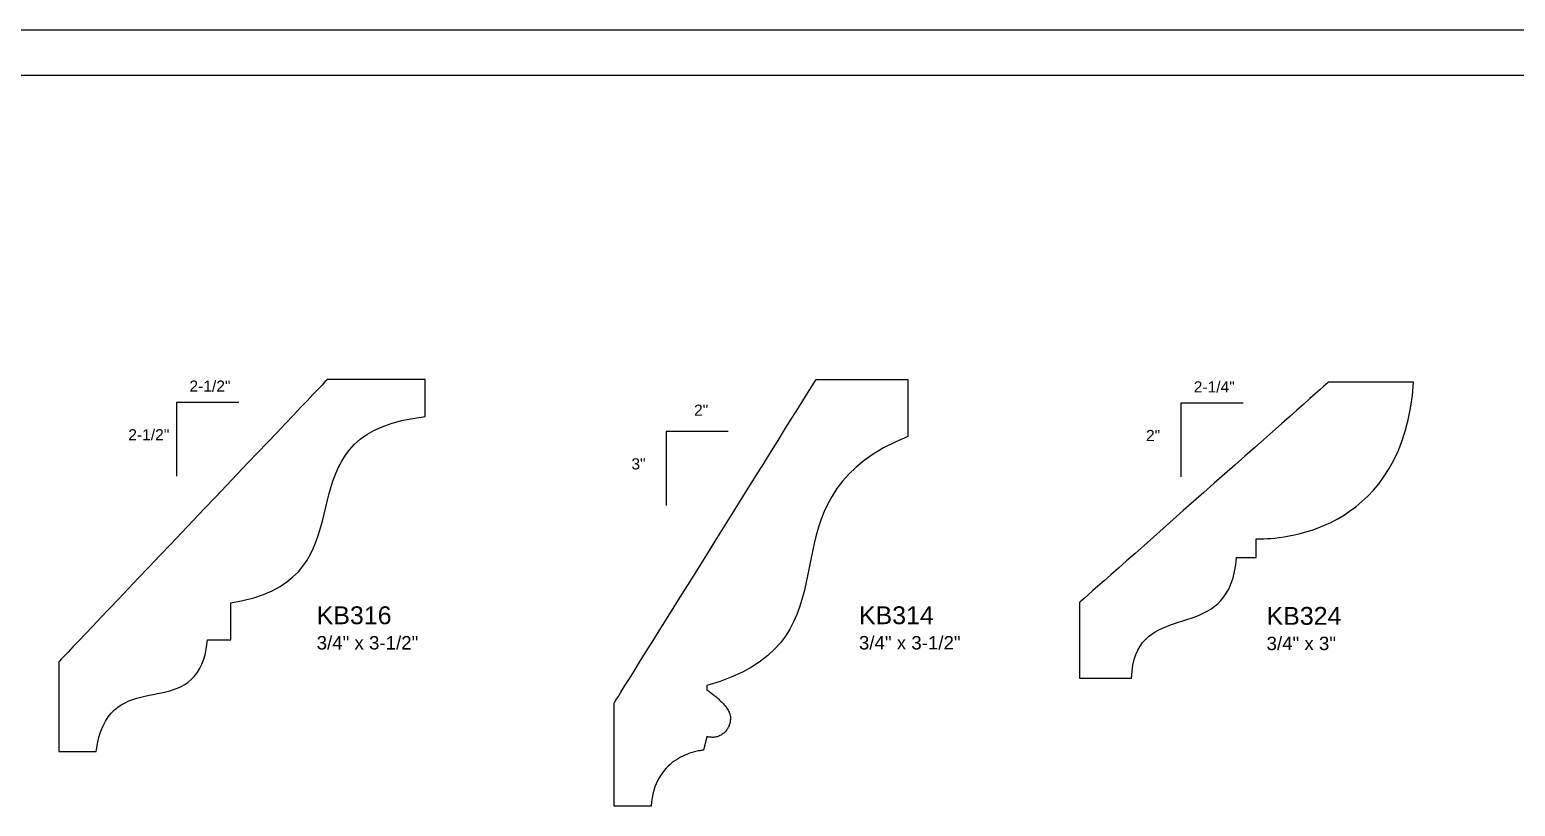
# Model space of a CAD drawing. Extents: x -7.6 to 42.7, y -9.8 to 27.2.
# Drawn here: x 1.99 to 11.98, y 22.01 to 27.23 of the extents above; entities that cross this region are included whole.
import ezdxf

# ---------------------------------------------------------------- set-up
doc = ezdxf.new("R2010")
doc.units = 0
doc.header["$MEASUREMENT"] = 0
doc.layers.add('DO NOT PLOT', color=2, linetype='Continuous', plot=False)

# ---------------------------------------------------------------- blocks, each defined once
blk = doc.blocks.new('KB316')
at = {"flags": 128}
blk.add_lwpolyline([(2.4636, 1.9029), (2.4621, 1.9029), (2.4577, 1.9029), (2.4506, 1.9029), (2.441, 1.9029), (2.429, 1.9029), (2.4148, 1.9029), (2.3985, 1.9029), (2.3804, 1.9029), (2.3606, 1.9029), (2.3393, 1.9029), (2.3166, 1.9029), (2.2927, 1.9029), (2.2678, 1.9029), (2.2421, 1.9029), (2.2157, 1.9029), (2.1888, 1.9029), (2.1615, 1.9029), (2.1341, 1.9029), (2.1066, 1.9029), (2.0794, 1.9029), (2.0525, 1.9029), (2.026, 1.9029), (2.0003, 1.9029), (1.9754, 1.9029), (1.9515, 1.9029), (1.9289, 1.9029), (1.9075, 1.9029), (1.8877, 1.9029), (1.8696, 1.9029), (1.8534, 1.9029), (1.8392, 1.9029), (1.8272, 1.9029), (1.8175, 1.9029), (1.8104, 1.9029), (1.8061, 1.9029), (1.8046, 1.9029), (1.8005, 1.8986), (1.7885, 1.886), (1.769, 1.8656), (1.7427, 1.8378), (1.7098, 1.8033), (1.6709, 1.7623), (1.6264, 1.7156), (1.5768, 1.6634), (1.5226, 1.6064), (1.4642, 1.545), (1.4021, 1.4797), (1.3367, 1.4109), (1.2686, 1.3393), (1.1981, 1.2652), (1.1258, 1.1891), (1.052, 1.1116), (0.9774, 1.0331), (0.9023, 0.9541), (0.8272, 0.8752), (0.7525, 0.7967), (0.6788, 0.7191), (0.6065, 0.6431), (0.536, 0.569), (0.4678, 0.4973), (0.4025, 0.4286), (0.3404, 0.3633), (0.282, 0.3019), (0.2277, 0.2448), (0.1782, 0.1927), (0.1337, 0.1459), (0.0948, 0.105), (0.0619, 0.0704), (0.0355, 0.0427), (0.0161, 0.0223), (0.0041, 0.0097), (0, 0.0054), (0, 0.004), (0, 0), (0, -0.0065), (0, -0.0153), (0, -0.0263), (0, -0.0392), (0, -0.0541), (0, -0.0706), (0, -0.0887), (0, -0.1082), (0, -0.129), (0, -0.1508), (0, -0.1735), (0, -0.1971), (0, -0.2212), (0, -0.2458), (0, -0.2707), (0, -0.2958), (0, -0.3209), (0, -0.3458), (0, -0.3704), (0, -0.3945), (0, -0.4181), (0, -0.4408), (0, -0.4626), (0, -0.4834), (0, -0.5029), (0, -0.521), (0, -0.5375), (0, -0.5523), (0, -0.5653), (0, -0.5763), (0, -0.5851), (0, -0.5916), (0, -0.5956), (0, -0.597), (0.0006, -0.597), (0.0022, -0.597), (0.0049, -0.597), (0.0086, -0.597), (0.0131, -0.597), (0.0185, -0.597), (0.0247, -0.597), (0.0316, -0.597), (0.0391, -0.597), (0.0472, -0.597), (0.0558, -0.597), (0.0648, -0.597), (0.0743, -0.597), (0.084, -0.597), (0.094, -0.597), (0.1043, -0.597), (0.1146, -0.597), (0.125, -0.597), (0.1354, -0.597), (0.1457, -0.597), (0.156, -0.597), (0.166, -0.597), (0.1757, -0.597), (0.1852, -0.597), (0.1942, -0.597), (0.2028, -0.597), (0.2109, -0.597), (0.2185, -0.597), (0.2253, -0.597), (0.2315, -0.597), (0.2369, -0.597), (0.2414, -0.597), (0.2451, -0.597), (0.2478, -0.597), (0.2494, -0.597), (0.25, -0.597), (0.2586, -0.5471), (0.2694, -0.5021), (0.2823, -0.4617), (0.2972, -0.4256), (0.3139, -0.3935), (0.3322, -0.3652), (0.3521, -0.3404), (0.3734, -0.3187), (0.396, -0.2999), (0.4197, -0.2837), (0.4445, -0.2698), (0.4701, -0.258), (0.4965, -0.2479), (0.5234, -0.2393), (0.5509, -0.2319), (0.5787, -0.2253), (0.6067, -0.2194), (0.6348, -0.2139), (0.6628, -0.2083), (0.6906, -0.2026), (0.7181, -0.1963), (0.7451, -0.1892), (0.7716, -0.1811), (0.7973, -0.1716), (0.8221, -0.1604), (0.8459, -0.1473), (0.8686, -0.1319), (0.8901, -0.1141), (0.9101, -0.0934), (0.9286, -0.0697), (0.9455, -0.0427), (0.9605, -0.0119), (0.9736, 0.0227), (0.9846, 0.0615), (0.9935, 0.1049), (0.9999, 0.153), (1.0003, 0.153), (1.0013, 0.153), (1.003, 0.153), (1.0053, 0.153), (1.0081, 0.153), (1.0115, 0.153), (1.0153, 0.153), (1.0196, 0.153), (1.0243, 0.153), (1.0294, 0.153), (1.0347, 0.153), (1.0404, 0.153), (1.0463, 0.153), (1.0524, 0.153), (1.0586, 0.153), (1.065, 0.153), (1.0715, 0.153), (1.078, 0.153), (1.0845, 0.153), (1.0909, 0.153), (1.0973, 0.153), (1.1035, 0.153), (1.1096, 0.153), (1.1155, 0.153), (1.1212, 0.153), (1.1265, 0.153), (1.1316, 0.153), (1.1363, 0.153), (1.1406, 0.153), (1.1444, 0.153), (1.1478, 0.153), (1.1506, 0.153), (1.1529, 0.153), (1.1546, 0.153), (1.1556, 0.153), (1.156, 0.153), (1.156, 0.1536), (1.1559, 0.1552), (1.1559, 0.1579), (1.1559, 0.1616), (1.1559, 0.1662), (1.1558, 0.1716), (1.1558, 0.1778), (1.1557, 0.1847), (1.1557, 0.1922), (1.1556, 0.2004), (1.1556, 0.209), (1.1555, 0.2181), (1.1555, 0.2275), (1.1554, 0.2373), (1.1553, 0.2474), (1.1553, 0.2576), (1.1552, 0.268), (1.1552, 0.2784), (1.1552, 0.2888), (1.1551, 0.2992), (1.1551, 0.3094), (1.1551, 0.3194), (1.1551, 0.3291), (1.1551, 0.3386), (1.1551, 0.3476), (1.1551, 0.3561), (1.1551, 0.3642), (1.1551, 0.3716), (1.1552, 0.3784), (1.1553, 0.3845), (1.1553, 0.3898), (1.1554, 0.3943), (1.1555, 0.3978), (1.1557, 0.4004), (1.1558, 0.4019), (1.156, 0.4023), (1.2368, 0.4173), (1.3099, 0.4358), (1.3755, 0.4578), (1.4343, 0.4829), (1.4866, 0.511), (1.533, 0.5417), (1.5739, 0.575), (1.6098, 0.6106), (1.6411, 0.6482), (1.6683, 0.6877), (1.6918, 0.7288), (1.7122, 0.7714), (1.7299, 0.8151), (1.7454, 0.8599), (1.7591, 0.9054), (1.7715, 0.9514), (1.7831, 0.9978), (1.7942, 1.0443), (1.8055, 1.0907), (1.8174, 1.1367), (1.8302, 1.1823), (1.8446, 1.227), (1.8609, 1.2709), (1.8797, 1.3135), (1.9013, 1.3547), (1.9263, 1.3943), (1.9552, 1.432), (1.9883, 1.4677), (2.0262, 1.5011), (2.0693, 1.532), (2.118, 1.5602), (2.173, 1.5855), (2.2345, 1.6076), (2.3032, 1.6264), (2.3794, 1.6415), (2.4636, 1.6529), (2.4636, 1.6535), (2.4636, 1.6551), (2.4636, 1.6578), (2.4636, 1.6615), (2.4636, 1.666), (2.4636, 1.6714), (2.4636, 1.6776), (2.4636, 1.6845), (2.4636, 1.692), (2.4636, 1.7001), (2.4636, 1.7087), (2.4636, 1.7177), (2.4636, 1.7272), (2.4636, 1.7369), (2.4636, 1.7469), (2.4636, 1.7572), (2.4636, 1.7675), (2.4636, 1.7779), (2.4636, 1.7883), (2.4636, 1.7987), (2.4636, 1.8089), (2.4636, 1.8189), (2.4636, 1.8286), (2.4636, 1.8381), (2.4636, 1.8471), (2.4636, 1.8557), (2.4636, 1.8638), (2.4636, 1.8714), (2.4636, 1.8782), (2.4636, 1.8844), (2.4636, 1.8898), (2.4636, 1.8943), (2.4636, 1.898), (2.4636, 1.9007), (2.4636, 1.9023)], dxfattribs=at)
blk = doc.blocks.new('KB324')
at = {"flags": 128}
blk.add_lwpolyline([(0.4335, 0.3837), (0.3729, 0.3301), (0.3154, 0.2792), (0.2613, 0.2313), (0.211, 0.1868), (0.1651, 0.1461), (0.1239, 0.1096), (0.0878, 0.0777), (0.0573, 0.0508), (0.0329, 0.0291), (0.0149, 0.0132), (0.0038, 0.0034), (0, 0), (0, -0.0012), (0, -0.0045), (0, -0.01), (0, -0.0174), (0, -0.0267), (0, -0.0376), (0, -0.0501), (0, -0.0641), (0, -0.0794), (0, -0.0958), (0, -0.1133), (0, -0.1317), (0, -0.1509), (0, -0.1707), (0, -0.1911), (0, -0.2118), (0, -0.2328), (0, -0.254), (0, -0.2751), (0, -0.2961), (0, -0.3169), (0, -0.3372), (0, -0.3571), (0, -0.3763), (0, -0.3947), (0, -0.4122), (0, -0.4286), (0, -0.4439), (0, -0.4578), (0, -0.4703), (0, -0.4813), (0, -0.4905), (0, -0.498), (0, -0.5034), (0, -0.5068), (0, -0.508), (0.0008, -0.508), (0.0031, -0.508), (0.0069, -0.508), (0.012, -0.508), (0.0183, -0.508), (0.0259, -0.508), (0.0345, -0.508), (0.0441, -0.508), (0.0546, -0.508), (0.0659, -0.508), (0.0779, -0.508), (0.0906, -0.508), (0.1038, -0.508), (0.1174, -0.508), (0.1314, -0.508), (0.1457, -0.508), (0.1602, -0.508), (0.1747, -0.508), (0.1893, -0.508), (0.2037, -0.508), (0.218, -0.508), (0.232, -0.508), (0.2456, -0.508), (0.2588, -0.508), (0.2715, -0.508), (0.2835, -0.508), (0.2948, -0.508), (0.3053, -0.508), (0.3149, -0.508), (0.3235, -0.508), (0.3311, -0.508), (0.3374, -0.508), (0.3426, -0.508), (0.3463, -0.508), (0.3486, -0.508), (0.3494, -0.508), (0.3529, -0.4626), (0.359, -0.4215), (0.3677, -0.3842), (0.3787, -0.3507), (0.3919, -0.3205), (0.4071, -0.2935), (0.4243, -0.2694), (0.4432, -0.248), (0.4637, -0.229), (0.4856, -0.2121), (0.5088, -0.1971), (0.5331, -0.1838), (0.5584, -0.1718), (0.5846, -0.161), (0.6114, -0.1511), (0.6387, -0.1418), (0.6663, -0.1328), (0.6942, -0.124), (0.7221, -0.1151), (0.7499, -0.1057), (0.7774, -0.0958), (0.8046, -0.0849), (0.8311, -0.0729), (0.857, -0.0595), (0.882, -0.0444), (0.9059, -0.0274), (0.9287, -0.0083), (0.9501, 0.0132), (0.97, 0.0374), (0.9883, 0.0646), (1.0048, 0.0949), (1.0194, 0.1286), (1.0318, 0.166), (1.042, 0.2074), (1.0497, 0.2529), (1.0549, 0.3029), (1.0552, 0.3029), (1.0561, 0.3029), (1.0575, 0.3029), (1.0595, 0.3029), (1.0619, 0.3029), (1.0648, 0.3029), (1.068, 0.3029), (1.0717, 0.3029), (1.0756, 0.3029), (1.0799, 0.3029), (1.0845, 0.3029), (1.0893, 0.3029), (1.0943, 0.3029), (1.0995, 0.3029), (1.1048, 0.3029), (1.1102, 0.3029), (1.1157, 0.3029), (1.1212, 0.3029), (1.1267, 0.3029), (1.1322, 0.3029), (1.1376, 0.3029), (1.143, 0.3029), (1.1481, 0.3029), (1.1531, 0.3029), (1.1579, 0.3029), (1.1625, 0.3029), (1.1668, 0.3029), (1.1708, 0.3029), (1.1744, 0.3029), (1.1777, 0.3029), (1.1806, 0.3029), (1.183, 0.3029), (1.1849, 0.3029), (1.1863, 0.3029), (1.1872, 0.3029), (1.1875, 0.3029), (1.1875, 0.3032), (1.1875, 0.304), (1.1875, 0.3054), (1.1875, 0.3072), (1.1875, 0.3095), (1.1875, 0.3122), (1.1875, 0.3152), (1.1875, 0.3187), (1.1875, 0.3224), (1.1875, 0.3265), (1.1875, 0.3308), (1.1875, 0.3353), (1.1875, 0.34), (1.1875, 0.3449), (1.1875, 0.3499), (1.1875, 0.355), (1.1875, 0.3602), (1.1875, 0.3654), (1.1875, 0.3706), (1.1875, 0.3758), (1.1875, 0.3809), (1.1875, 0.3859), (1.1875, 0.3907), (1.1875, 0.3955), (1.1875, 0.4), (1.1875, 0.4043), (1.1875, 0.4083), (1.1875, 0.4121), (1.1875, 0.4155), (1.1875, 0.4186), (1.1875, 0.4213), (1.1875, 0.4236), (1.1875, 0.4254), (1.1875, 0.4267), (1.1875, 0.4276), (1.1875, 0.4279), (1.1897, 0.4278), (1.1963, 0.4276), (1.2069, 0.4274), (1.2213, 0.4275), (1.2393, 0.4279), (1.2607, 0.4289), (1.2851, 0.4305), (1.3124, 0.433), (1.3423, 0.4365), (1.3746, 0.4411), (1.4089, 0.4471), (1.4452, 0.4545), (1.4831, 0.4635), (1.5224, 0.4743), (1.5628, 0.4871), (1.6041, 0.5019), (1.6461, 0.519), (1.6885, 0.5386), (1.7311, 0.5606), (1.7736, 0.5854), (1.8158, 0.6131), (1.8574, 0.6438), (1.8983, 0.6777), (1.9381, 0.7149), (1.9766, 0.7557), (2.0136, 0.8001), (2.0488, 0.8483), (2.082, 0.9005), (2.113, 0.9569), (2.1414, 1.0175), (2.1671, 1.0826), (2.1898, 1.1522), (2.2093, 1.2267), (2.2253, 1.306), (2.2376, 1.3904), (2.246, 1.4801), (2.2447, 1.4801), (2.2408, 1.4801), (2.2347, 1.4801), (2.2263, 1.4801), (2.2158, 1.4801), (2.2035, 1.4801), (2.1893, 1.4801), (2.1735, 1.4801), (2.1563, 1.4801), (2.1377, 1.4801), (2.118, 1.4801), (2.0972, 1.4801), (2.0755, 1.4801), (2.0531, 1.4801), (2.0301, 1.4801), (2.0067, 1.4801), (1.9829, 1.4801), (1.959, 1.4801), (1.9351, 1.4801), (1.9114, 1.4801), (1.888, 1.4801), (1.865, 1.4801), (1.8426, 1.4801), (1.8209, 1.4801), (1.8001, 1.4801), (1.7803, 1.4801), (1.7618, 1.4801), (1.7445, 1.4801), (1.7288, 1.4801), (1.7146, 1.4801), (1.7022, 1.4801), (1.6918, 1.4801), (1.6834, 1.4801), (1.6772, 1.4801), (1.6734, 1.4801), (1.6721, 1.4801), (1.6683, 1.4767), (1.6572, 1.4669), (1.6392, 1.451), (1.6148, 1.4293), (1.5843, 1.4024), (1.5482, 1.3704), (1.507, 1.334), (1.4611, 1.2933), (1.4108, 1.2488), (1.3567, 1.2009), (1.2992, 1.15), (1.2386, 1.0964), (1.1754, 1.0405), (1.1102, 0.9827), (1.0431, 0.9233), (0.9748, 0.8629), (0.9057, 0.8016), (0.8361, 0.74), (0.7665, 0.6784), (0.6973, 0.6172), (0.629, 0.5567), (0.562, 0.4974), (0.4967, 0.4396)], close=True, dxfattribs=at)
blk = doc.blocks.new('KB304')
at = {"flags": 128}
blk.add_lwpolyline([(1.3589, 2.2001), (1.3589, 2.2001), (1.3644, 2.2001), (1.371, 2.2), (1.38, 2.2), (1.3912, 2.2), (1.4045, 2.2), (1.4197, 2.2), (1.4366, 2.2), (1.4551, 2.1999), (1.475, 2.1999), (1.4962, 2.1999), (1.5185, 2.1998), (1.5417, 2.1998), (1.5658, 2.1998), (1.5904, 2.1997), (1.6156, 2.1997), (1.6411, 2.1997), (1.6667, 2.1996), (1.6923, 2.1996), (1.7178, 2.1996), (1.7429, 2.1995), (1.7676, 2.1995), (1.7916, 2.1994), (1.8149, 2.1994), (1.8372, 2.1994), (1.8584, 2.1994), (1.8783, 2.1993), (1.8968, 2.1993), (1.9137, 2.1993), (1.9289, 2.1993), (1.9421, 2.1992), (1.9534, 2.1992), (1.9623, 2.1992), (1.969, 2.1992), (1.9731, 2.1992), (1.9745, 2.1992), (1.9745, 2.1983), (1.9745, 2.1958), (1.9745, 2.1916), (1.9745, 2.186), (1.9745, 2.179), (1.9745, 2.1708), (1.9745, 2.1613), (1.9745, 2.1508), (1.9745, 2.1392), (1.9745, 2.1268), (1.9745, 2.1136), (1.9745, 2.0997), (1.9745, 2.0852), (1.9745, 2.0702), (1.9745, 2.0548), (1.9745, 2.0392), (1.9745, 2.0233), (1.9745, 2.0073), (1.9745, 1.9913), (1.9745, 1.9755), (1.9745, 1.9598), (1.9745, 1.9444), (1.9745, 1.9294), (1.9745, 1.9149), (1.9745, 1.901), (1.9745, 1.8878), (1.9745, 1.8754), (1.9745, 1.8639), (1.9745, 1.8533), (1.9745, 1.8439), (1.9745, 1.8356), (1.9745, 1.8286), (1.9745, 1.823), (1.9745, 1.8189), (1.9745, 1.8163), (1.9745, 1.8155), (1.8892, 1.7784), (1.8123, 1.7391), (1.7432, 1.6979), (1.6815, 1.6548), (1.6267, 1.6099), (1.5782, 1.5635), (1.5355, 1.5156), (1.4983, 1.4664), (1.4659, 1.416), (1.4379, 1.3647), (1.4137, 1.3124), (1.393, 1.2595), (1.3751, 1.2059), (1.3597, 1.152), (1.3461, 1.0977), (1.334, 1.0432), (1.3228, 0.9888), (1.312, 0.9345), (1.3011, 0.8804), (1.2897, 0.8268), (1.2771, 0.7737), (1.2631, 0.7214), (1.2469, 0.6698), (1.2282, 0.6193), (1.2065, 0.5699), (1.1812, 0.5218), (1.1519, 0.4751), (1.1181, 0.43), (1.0792, 0.3865), (1.0348, 0.345), (0.9844, 0.3054), (0.9275, 0.2679), (0.8635, 0.2327), (0.7921, 0.2), (0.7126, 0.1698), (0.6247, 0.1423), (0.6247, 0.1423), (0.6247, 0.1421), (0.6247, 0.1417), (0.6247, 0.1413), (0.6247, 0.1407), (0.6247, 0.1401), (0.6247, 0.1393), (0.6247, 0.1385), (0.6247, 0.1376), (0.6247, 0.1366), (0.6247, 0.1356), (0.6247, 0.1345), (0.6247, 0.1333), (0.6247, 0.1322), (0.6247, 0.1309), (0.6247, 0.1297), (0.6247, 0.1285), (0.6247, 0.1272), (0.6247, 0.1259), (0.6247, 0.1247), (0.6247, 0.1235), (0.6247, 0.1222), (0.6247, 0.1211), (0.6247, 0.1199), (0.6247, 0.1188), (0.6247, 0.1178), (0.6247, 0.1168), (0.6247, 0.1159), (0.6247, 0.1151), (0.6247, 0.1143), (0.6247, 0.1137), (0.6247, 0.1131), (0.6247, 0.1127), (0.6247, 0.1123), (0.6247, 0.1121), (0.6247, 0.1121), (0.6251, 0.1118), (0.6261, 0.1111), (0.6278, 0.11), (0.6301, 0.1084), (0.633, 0.1064), (0.6364, 0.1041), (0.6403, 0.1013), (0.6446, 0.0982), (0.6493, 0.0947), (0.6544, 0.0909), (0.6599, 0.0868), (0.6656, 0.0824), (0.6715, 0.0777), (0.6777, 0.0727), (0.684, 0.0675), (0.6904, 0.062), (0.6969, 0.0563), (0.7035, 0.0504), (0.7101, 0.0443), (0.7166, 0.0381), (0.723, 0.0317), (0.7293, 0.0252), (0.7355, 0.0185), (0.7414, 0.0117), (0.7471, 0.0049), (0.7526, -0.0021), (0.7577, -0.0091), (0.7624, -0.0161), (0.7667, -0.0232), (0.7706, -0.0303), (0.774, -0.0374), (0.7769, -0.0444), (0.7792, -0.0514), (0.7809, -0.0584), (0.7819, -0.0653), (0.7823, -0.0721), (0.7825, -0.0789), (0.7823, -0.0857), (0.7818, -0.0925), (0.7809, -0.0991), (0.7797, -0.1056), (0.7782, -0.1121), (0.7764, -0.1184), (0.7742, -0.1246), (0.7718, -0.1307), (0.7691, -0.1366), (0.7661, -0.1424), (0.7628, -0.148), (0.7593, -0.1534), (0.7555, -0.1586), (0.7515, -0.1636), (0.7472, -0.1683), (0.7427, -0.1729), (0.738, -0.1772), (0.7331, -0.1813), (0.7279, -0.1851), (0.7226, -0.1886), (0.7171, -0.1918), (0.7114, -0.1948), (0.7055, -0.1974), (0.6995, -0.1997), (0.6933, -0.2017), (0.6869, -0.2033), (0.6805, -0.2046), (0.6739, -0.2055), (0.6671, -0.2061), (0.6603, -0.2062), (0.6534, -0.206), (0.6463, -0.2053), (0.6392, -0.2042), (0.632, -0.2027), (0.6247, -0.2008), (0.6247, -0.201), (0.6245, -0.2016), (0.6243, -0.2026), (0.6239, -0.2039), (0.6235, -0.2056), (0.623, -0.2076), (0.6224, -0.2098), (0.6218, -0.2124), (0.6211, -0.2151), (0.6203, -0.2181), (0.6195, -0.2213), (0.6186, -0.2246), (0.6177, -0.2281), (0.6168, -0.2317), (0.6159, -0.2354), (0.6149, -0.2391), (0.614, -0.2429), (0.613, -0.2468), (0.612, -0.2506), (0.611, -0.2544), (0.6101, -0.2582), (0.6091, -0.2619), (0.6082, -0.2654), (0.6073, -0.2689), (0.6065, -0.2723), (0.6057, -0.2754), (0.6049, -0.2784), (0.6042, -0.2812), (0.6035, -0.2837), (0.603, -0.286), (0.6025, -0.2879), (0.602, -0.2896), (0.6017, -0.291), (0.6014, -0.292), (0.6013, -0.2926), (0.6012, -0.2928), (0.6005, -0.2928), (0.5983, -0.293), (0.5947, -0.2934), (0.5899, -0.294), (0.5839, -0.2948), (0.5767, -0.2959), (0.5685, -0.2974), (0.5594, -0.2993), (0.5494, -0.3015), (0.5386, -0.3043), (0.5271, -0.3075), (0.5149, -0.3113), (0.5023, -0.3156), (0.4891, -0.3206), (0.4756, -0.3263), (0.4618, -0.3326), (0.4478, -0.3397), (0.4336, -0.3476), (0.4194, -0.3563), (0.4052, -0.3658), (0.3912, -0.3763), (0.3773, -0.3877), (0.3637, -0.4001), (0.3504, -0.4135), (0.3376, -0.428), (0.3254, -0.4436), (0.3137, -0.4604), (0.3027, -0.4783), (0.2925, -0.4975), (0.2831, -0.5179), (0.2747, -0.5397), (0.2672, -0.5628), (0.2609, -0.5873), (0.2558, -0.6132), (0.2519, -0.6406), (0.2493, -0.6696), (0.2488, -0.6696), (0.2471, -0.6696), (0.2444, -0.6696), (0.2408, -0.6696), (0.2362, -0.6696), (0.2309, -0.6696), (0.2247, -0.6696), (0.2179, -0.6696), (0.2104, -0.6696), (0.2023, -0.6696), (0.1937, -0.6696), (0.1847, -0.6696), (0.1753, -0.6696), (0.1655, -0.6696), (0.1555, -0.6696), (0.1454, -0.6696), (0.135, -0.6696), (0.1247, -0.6696), (0.1143, -0.6696), (0.104, -0.6696), (0.0938, -0.6696), (0.0838, -0.6696), (0.0741, -0.6696), (0.0646, -0.6696), (0.0556, -0.6696), (0.047, -0.6696), (0.039, -0.6696), (0.0315, -0.6696), (0.0246, -0.6696), (0.0185, -0.6696), (0.0131, -0.6696), (0.0086, -0.6696), (0.0049, -0.6696), (0.0022, -0.6696), (0.0006, -0.6696), (0, -0.6696), (0, -0.668), (0, -0.6634), (0, -0.6559), (0, -0.6458), (0, -0.6331), (0, -0.6182), (0, -0.6011), (0, -0.5821), (0, -0.5612), (0, -0.5388), (0, -0.5149), (0, -0.4898), (0, -0.4636), (0, -0.4365), (0, -0.4088), (0, -0.3804), (0, -0.3517), (0, -0.3229), (0, -0.294), (0, -0.2653), (0, -0.237), (0, -0.2092), (0, -0.1822), (0, -0.156), (0, -0.1309), (0, -0.107), (0, -0.0846), (0, -0.0637), (0, -0.0447), (0, -0.0276), (0, -0.0126), (0, 0), (0, 0.0101), (0, 0.0176), (0, 0.0222), (0, 0.0238), (0.0031, 0.0287), (0.0121, 0.0432), (0.0267, 0.0666), (0.0466, 0.0984), (0.0714, 0.1381), (0.1007, 0.185), (0.1342, 0.2386), (0.1715, 0.2984), (0.2123, 0.3638), (0.2563, 0.4343), (0.3031, 0.5092), (0.3523, 0.588), (0.4036, 0.6702), (0.4567, 0.7552), (0.5112, 0.8424), (0.5667, 0.9313), (0.6229, 1.0213), (0.6795, 1.1119), (0.736, 1.2025), (0.7922, 1.2925), (0.8477, 1.3814), (0.9022, 1.4687), (0.9553, 1.5537), (1.0066, 1.6358), (1.0558, 1.7147), (1.1026, 1.7896), (1.1466, 1.86), (1.1874, 1.9254), (1.2247, 1.9852), (1.2582, 2.0389), (1.2875, 2.0858), (1.3123, 2.1254), (1.3322, 2.1572), (1.3468, 2.1807), (1.3589, 2.2001)], dxfattribs=at)

msp = doc.modelspace()

# ---------------------------------------------------------------- linework, layer by layer
at = {"linetype": 'Continuous', "lineweight": 0}
for p, q in [((-7.1688, 26.9273), (42.455, 26.9273)), ((3.394, 24.7273), (2.9764, 24.7273)), ((2.9764, 24.7273), (2.9764, 24.2312)), ((10.1458, 24.7221), (9.7282, 24.7221)), ((9.7282, 24.7221), (9.7282, 24.226)), ((6.6854, 24.5314), (6.2678, 24.5314)), ((6.2678, 24.5314), (6.2678, 24.0353))]:
    msp.add_line(p, q, dxfattribs=at)
at = {"layer": 'DO NOT PLOT', "linetype": 'Continuous', "lineweight": 0}
msp.add_line((-7.6354, 27.2327), (42.7194, 27.2327), dxfattribs=at)

# ---------------------------------------------------------------- block references
at = {"linetype": 'Continuous'}
for name, p in [('KB316', (2.1849, 22.9788)), ('KB304', (5.9172, 22.682)), ('KB324', (9.0468, 23.3826))]:
    msp.add_blockref(name, p, dxfattribs=at)

# ---------------------------------------------------------------- texts
at = {"linetype": 'Continuous', "lineweight": 0, "attachment_point": 1}
for s, insert, char_height, width in [('{\\fArial|b0|i0|c0|p34;\\H0.75x;\\W3.7284; \\W1;2-1/2"}', (2.9541, 24.8744), 0.099998, 0.489991), ('{\\fArial|b0|i0|c0|p34;\\H0.75x;\\W3.7284; \\W1;2-1/4"}', (9.7059, 24.8693), 0.099998, 0.489991), ('{\\fArial|b0|i0|c0|p34;\\H0.75x;\\W6.8294; \\W1;2"}', (6.2564, 24.7126), 0.099998, 0.489991), ('{\\fArial|b0|i0|c0|p34;\\H0.75x;\\W3.7284; \\W1;2-1/2"}', (2.5429, 24.5475), 0.099998, 0.489991), ('{\\fArial|b0|i0|c0|p34;\\H0.75x;\\W6.8294; \\W1;2"}', (9.2947, 24.5423), 0.099998, 0.489991), ('{\\fArial|b0|i0|c0|p34;\\H0.75x;\\W6.8523; \\W1;3"}', (5.8343, 24.3516), 0.099998, 0.489991), ('{\\fArial|b0|i0|c0|p34;\\W6.6027; \\W1;KB316\\P\\H0.75x;\\W8.8037; \\W1;3/4" x 3-1/2"\\H1.3333x;\\P\\W5.8958;  }', (3.6104, 23.3564), 0.12, 1.098409), ('{\\fArial|b0|i0|c0|p34;\\H1.2x;\\W6.3968;  \\W1;KB314\\P\\H0.74999x;\\W8.5291;  \\W1;3/4" x 3-1/2"\\H1.3334x;\\P\\W8.989;  }', (6.9678, 23.3567), 0.100001, 1.674696), ('{\\fArial|b0|i0|c0|p34;\\W7.6107;  \\W1;KB324\\P\\H0.75x;\\W6.7651;   \\W1;3/4" x 3"\\H1.3333x;\\P\\W6.802;   }', (9.5952, 23.3523), 0.12, 1.900842)]:
    msp.add_mtext(s, dxfattribs=dict(at, insert=insert, char_height=char_height, width=width))

doc.saveas('drawing.dxf')
